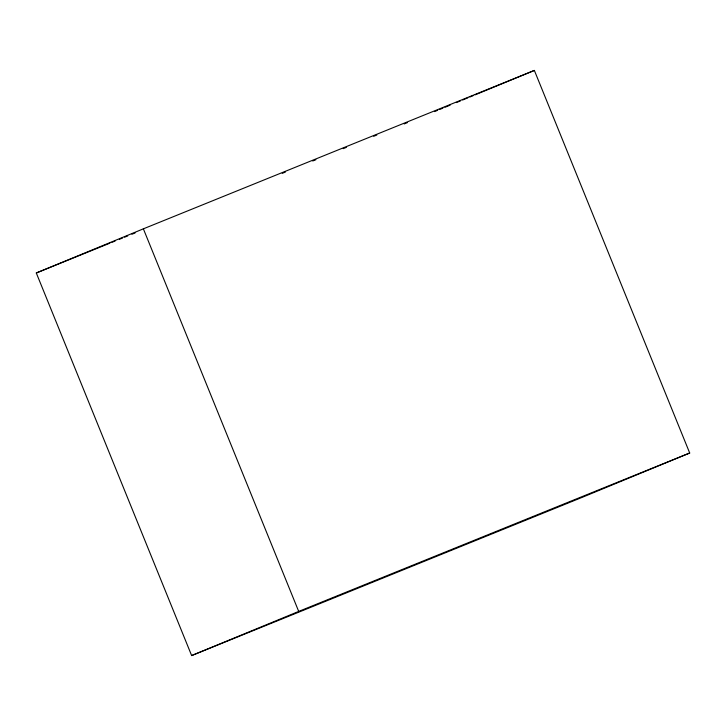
<?xml version="1.0" encoding="UTF-8"?>
<svg xmlns="http://www.w3.org/2000/svg" width="726" height="726" viewBox="0 0 726 726"><rect width="100%" height="100%" fill="white"/><g stroke="black" fill="none" stroke-linecap="round" stroke-linejoin="round"><path stroke-width="1.09" d="M36.3 272.985L143.367 228.835L534.363 70.431L689.7 453.015L582.633 497.165L191.637 655.569L36.3 272.985L109.871 243.174M434.575 111.577L437.687 110.298M439.765 109.435L442.887 108.147M444.965 107.294L450.165 105.152M456.4 102.575L460.556 100.86M462.634 100.007L467.834 97.865M469.913 97.003L473.034 95.723M475.113 94.861L534.363 70.431M191.637 655.569L298.704 611.419L689.7 453.015M111.976 242.321L115.125 241.05M119.336 239.344L122.485 238.064M124.591 237.211L127.74 235.941M131.951 234.235L135.1 232.955M282.251 173.342L285.4 172.062M312.725 160.99L315.883 159.72M343.207 148.649L346.366 147.369M373.69 136.297L376.839 135.018M404.173 123.946L407.322 122.667M143.367 228.835L298.704 611.419"/></g></svg>
